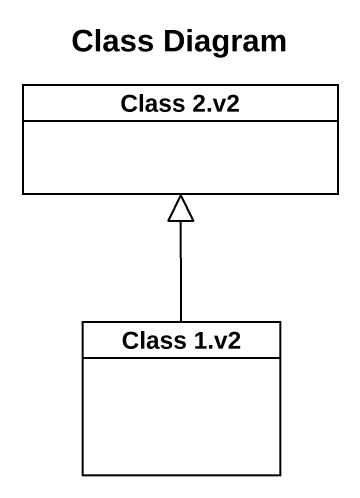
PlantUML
@startuml
title Class Diagram
hide circle
hide empty members
class "Class 2.v2" as Class_2_v2
class "Class 1.v2" as Class_1_v2
Class_1_v2 -up-|> Class_2_v2
@enduml
